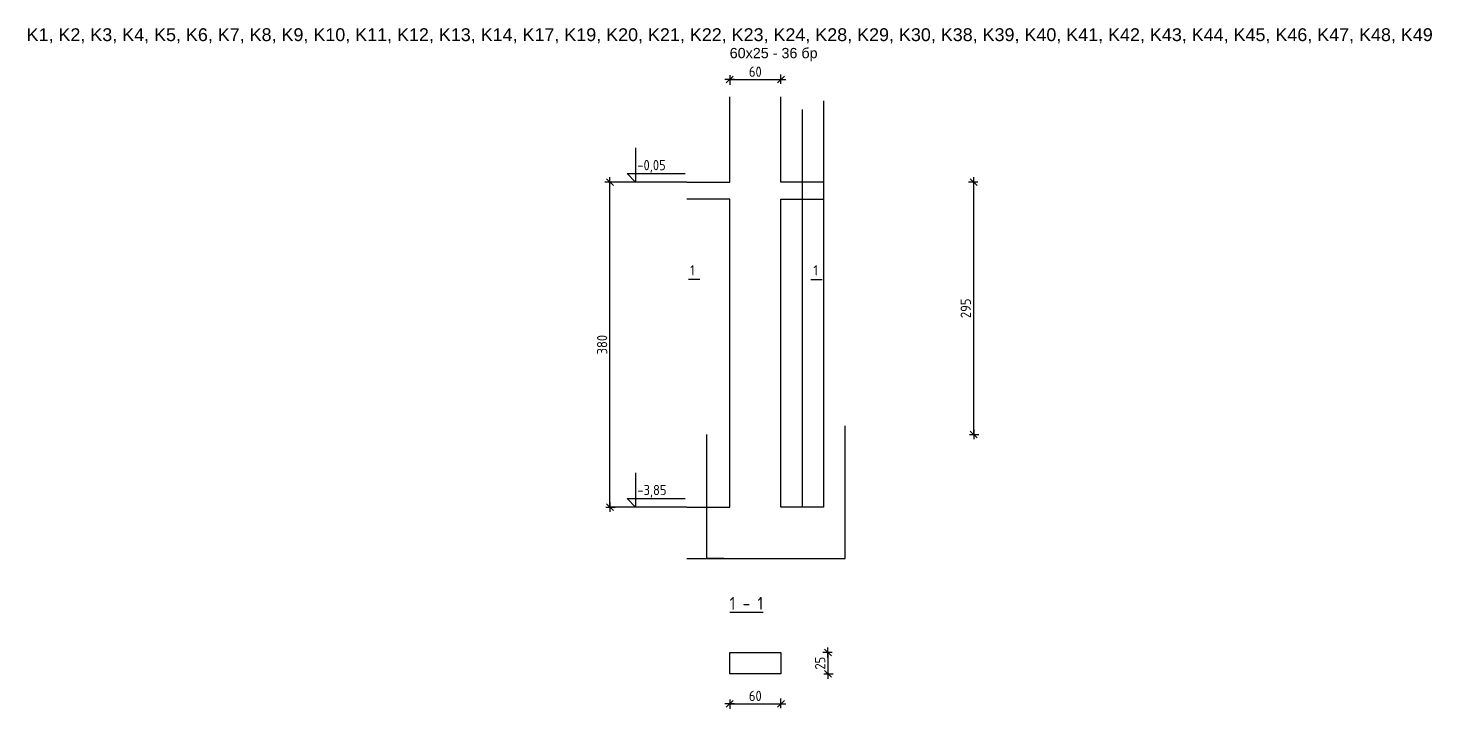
# Model space of a CAD drawing. Header units: millimetres. Extents: x 879 to 91735, y -13728 to 454.
# Drawn here: x 7407 to 9049, y -5889 to -5092 of the extents above; entities that cross this region are included whole.
import ezdxf
from ezdxf.enums import TextEntityAlignment as Align

# ---------------------------------------------------------------- set-up
doc = ezdxf.new("R2010")
doc.units = ezdxf.units.MM
doc.layers.add('1K_koti_razrezi', color=3, linetype='Continuous', lineweight=25)
doc.layers.add('1K_text-koloni', color=3, linetype='Continuous', lineweight=35)
for name, color, linetype in [('1K_SHA', 134, 'Continuous'), ('k_arm', 40, 'Continuous'), ('KTX', 1, 'Continuous'), ('KTXTXT', 4, 'Continuous')]:
    doc.layers.add(name, color=color, linetype=linetype)
doc.styles.add('DIM', font='romans.shx', dxfattribs={"width": 0.85})
doc.styles.add('Z1', font='ARIAL.TTF')
doc.dimstyles.new('RAZR1', dxfattribs={"dimtxt": 12, "dimasz": 1, "dimexe": 0.3, "dimexo": 0, "dimgap": 0, "dimtad": 0, "dimrnd": 0.1, "dimzin": 14, "dimdsep": 46, "dimtxsty": 'DIM', "dimblk": 'DIM2', "dimcen": 0.09, "dimse1": 1, "dimse2": 1, "dimclrd": 256, "dimclre": 256, "dimclrt": 41, "dimadec": 8, "dimazin": 0, "dimtfac": 2.307692, "dimtix": 1, "dimtmove": 2, "dimatfit": 3, "dimldrblk": 'DIM2', "dimfxl": 0, "dimtvp": 0.769231, "dimtolj": 1, "dimtzin": 14, "dimarcsym": 0})

# ---------------------------------------------------------------- blocks, each defined once
blk = doc.blocks.new('DIM2')
for p, q in [((-5.7, 0), (5.7, 0)), ((4, 4), (-4, -4)), ((0, -5), (0, 6))]:
    blk.add_line(p, q)
blk = doc.blocks.new('*D423')
at = {"layer": '1K_koti_razrezi', "lineweight": -2}
blk.add_line((8228.9, -5882.6), (8286.9, -5882.6), dxfattribs=at)
at = {"layer": 'Defpoints', "color": 0}
for p in [(8227.9, -5847.6), (8287.9, -5847.6), (8287.9, -5882.6)]:
    blk.add_point(p, dxfattribs=at)
at = {"layer": '1K_koti_razrezi', "lineweight": -2, "rotation": 180}
blk.add_blockref('DIM2', (8227.9, -5882.6), dxfattribs=at)
at = {"layer": '1K_koti_razrezi', "lineweight": -2}
blk.add_blockref('DIM2', (8287.9, -5882.6), dxfattribs=at)
at = {"layer": '1K_koti_razrezi', "color": 41, "insert": (8257.9, -5873.4), "char_height": 12, "attachment_point": 5, "style": 'DIM'}
blk.add_mtext('\\A1;60', dxfattribs=at)
blk = doc.blocks.new('*D424')
at = {"layer": '1K_koti_razrezi', "lineweight": -2}
blk.add_line((8342.9, -5823.6), (8342.9, -5846.6), dxfattribs=at)
at = {"layer": 'Defpoints', "color": 0}
for p in [(8287.9, -5822.6), (8287.9, -5847.6), (8342.9, -5847.6)]:
    blk.add_point(p, dxfattribs=at)
at = {"layer": '1K_koti_razrezi', "lineweight": -2}
for p, rotation in [((8342.9, -5822.6), 90), ((8342.9, -5847.6), 270)]:
    blk.add_blockref('DIM2', p, dxfattribs=dict(at, rotation=rotation))
at = {"layer": '1K_koti_razrezi', "color": 41, "insert": (8333.7, -5835.1), "char_height": 12, "attachment_point": 5, "rotation": 90, "style": 'DIM'}
blk.add_mtext('\\A1;25', dxfattribs=at)
blk = doc.blocks.new('*D425')
at = {"layer": '1K_koti_razrezi', "lineweight": -2}
blk.add_line((8228.9, -5152.6), (8286.9, -5152.6), dxfattribs=at)
at = {"layer": 'Defpoints', "color": 0}
for p in [(8287.9, -5152.6), (8227.9, -5272.6), (8287.9, -5272.6)]:
    blk.add_point(p, dxfattribs=at)
at = {"layer": '1K_koti_razrezi', "lineweight": -2, "rotation": 180}
blk.add_blockref('DIM2', (8227.9, -5152.6), dxfattribs=at)
at = {"layer": '1K_koti_razrezi', "lineweight": -2}
blk.add_blockref('DIM2', (8287.9, -5152.6), dxfattribs=at)
at = {"layer": '1K_koti_razrezi', "color": 41, "insert": (8257.9, -5143.4), "char_height": 12, "attachment_point": 5, "style": 'DIM'}
blk.add_mtext('\\A1;60', dxfattribs=at)
blk = doc.blocks.new('*D426')
at = {"layer": '1K_koti_razrezi', "lineweight": -2}
blk.add_line((8087.9, -5651.6), (8087.9, -5273.6), dxfattribs=at)
at = {"layer": 'Defpoints', "color": 0}
for p in [(8087.9, -5272.6), (8177.9, -5272.6), (8177.9, -5652.6)]:
    blk.add_point(p, dxfattribs=at)
at = {"layer": '1K_koti_razrezi', "lineweight": -2}
for p, rotation in [((8087.9, -5272.6), 90), ((8087.9, -5652.6), 270)]:
    blk.add_blockref('DIM2', p, dxfattribs=dict(at, rotation=rotation))
at = {"layer": '1K_koti_razrezi', "color": 41, "insert": (8078.7, -5462.6), "char_height": 12, "attachment_point": 5, "rotation": 90, "style": 'DIM'}
blk.add_mtext('\\A1;380', dxfattribs=at)
blk = doc.blocks.new('*D907')
at = {"layer": 'Defpoints', "color": 0}
for p in [(8302.1, -5272.6), (8513.3, -5272.6), (8312.9, -5567.6)]:
    blk.add_point(p, dxfattribs=at)
at = {"layer": 'k_arm', "lineweight": -2}
blk.add_line((8513.3, -5566.6), (8513.3, -5273.6), dxfattribs=at)
for p, rotation in [((8513.3, -5272.6), 90), ((8513.3, -5567.6), 270)]:
    blk.add_blockref('DIM2', p, dxfattribs=dict(at, rotation=rotation))
at = {"layer": 'k_arm', "color": 41, "insert": (8504, -5420.1), "char_height": 12, "attachment_point": 5, "rotation": 90, "style": 'DIM'}
blk.add_mtext('\\A1;295', dxfattribs=at)

msp = doc.modelspace()

# ---------------------------------------------------------------- linework, layer by layer
at = {"layer": '1K_koti_razrezi'}
for p, q in [((8177.915, -5272.606), (8087.915, -5272.606)), ((8177.915, -5652.606), (8087.915, -5652.606))]:
    msp.add_line(p, q, dxfattribs=at)
at = {"layer": '1K_SHA'}
msp.add_line((8177.915, -5712.606), (8337.915, -5712.606), dxfattribs=at)
for points in [[(8177.915, -5272.606), (8227.915, -5272.606), (8227.915, -5172.606)], [(8337.915, -5272.606), (8287.915, -5272.606), (8287.915, -5172.606)], [(8177.915, -5652.606), (8227.915, -5652.606), (8227.915, -5292.606), (8177.915, -5292.606)], [(8337.915, -5652.606), (8287.915, -5652.606), (8287.915, -5292.606), (8337.915, -5292.606)], [(8227.915, -5822.606), (8287.915, -5822.606), (8287.915, -5847.606), (8227.915, -5847.606), (8227.915, -5822.606)]]:
    msp.add_lwpolyline(points, dxfattribs=at)
at = {"layer": 'k_arm'}
for points in [[(8312.915, -5652.606), (8312.915, -5187.606)], [(8337.915, -5652.606), (8337.915, -5272.606), (8337.915, -5177.606)], [(8337.915, -5712.606), (8362.915, -5712.606), (8362.915, -5652.606), (8362.915, -5557.606)], [(8221.159, -5712.606), (8201.159, -5712.606), (8201.159, -5652.606), (8201.159, -5567.606)]]:
    msp.add_lwpolyline(points, dxfattribs=at)
at = {"layer": 'KTX'}
for p, q in [((8192.915, -5386.606), (8179.715, -5386.606)), ((8322.915, -5386.606), (8336.115, -5386.606))]:
    msp.add_line(p, q, dxfattribs=at)
for points in [[(8117.915, -5232.606), (8117.915, -5272.606), (8107.915, -5262.606), (8175.915, -5262.606)], [(8117.915, -5612.606), (8117.915, -5652.606), (8107.915, -5642.606), (8175.915, -5642.606)]]:
    msp.add_lwpolyline(points, dxfattribs=at)

# ---------------------------------------------------------------- texts
at = {"layer": '1K_text-koloni', "style": 'Z1'}
msp.add_text('K1, K2, K3, K4, K5, K6, K7, K8, K9, K10, K11, K12, K13, K14, K17, K19, K20, K21, K22, K23, K24, K28, K29, K30, K38, K39, K40, K41, K42, K43, K44, K45, K46, K47, K48, K49', height=15, dxfattribs=at).set_placement((8227.915, -5092.606), align=Align.TOP_CENTER)
msp.add_text('60x25 - 36 бр', height=12, dxfattribs=at).set_placement((8227.915, -5127.606))
at = {"layer": 'KTXTXT', "style": 'DIM', "width": 0.85}
for s, height, p in [('-0,05', 12, (8119.915, -5258.606)), ('1', 12, (8181.715, -5381.606)), ('1', 12, (8325.858, -5381.606)), ('-3,85', 12, (8119.915, -5638.606)), ('%%U1 - 1', 15, (8227.915, -5772.606))]:
    msp.add_text(s, height=height, dxfattribs=at).set_placement(p)

# ---------------------------------------------------------------- dimensions: what is measured, and where the dimension line sits
at = {"layer": '1K_koti_razrezi'}
for base, p1, p2, picture, middle in [((8287.915, -5152.606), (8227.915, -5272.606), (8287.915, -5272.606), '*D425', (8257.915, -5143.375)), ((8287.915, -5882.606), (8227.915, -5847.606), (8287.915, -5847.606), '*D423', (8257.915, -5873.375))]:
    dim = msp.add_linear_dim(base=base, p1=p1, p2=p2, dimstyle='RAZR1', dxfattribs=at)
    dim.commit()
    dim.dimension.update_dxf_attribs({"geometry": picture, "text_midpoint": middle})
for base, p1, p2, picture, middle in [((8087.915, -5272.606), (8177.915, -5652.606), (8177.915, -5272.606), '*D426', (8078.684, -5462.606)), ((8342.915, -5847.606), (8287.915, -5822.606), (8287.915, -5847.606), '*D424', (8333.684, -5835.106))]:
    dim = msp.add_linear_dim(base=base, p1=p1, p2=p2, angle=90, dimstyle='RAZR1', dxfattribs=at)
    dim.commit()
    dim.dimension.update_dxf_attribs({"geometry": picture, "text_midpoint": middle})
at = {"layer": 'k_arm'}
dim = msp.add_linear_dim(base=(8513.28, -5272.606), p1=(8312.915, -5567.606), p2=(8302.147, -5272.606), angle=90, dimstyle='RAZR1', dxfattribs=at)
dim.commit()
dim.dimension.update_dxf_attribs({"geometry": '*D907', "text_midpoint": (8504.05, -5420.106)})

doc.saveas('drawing.dxf')
